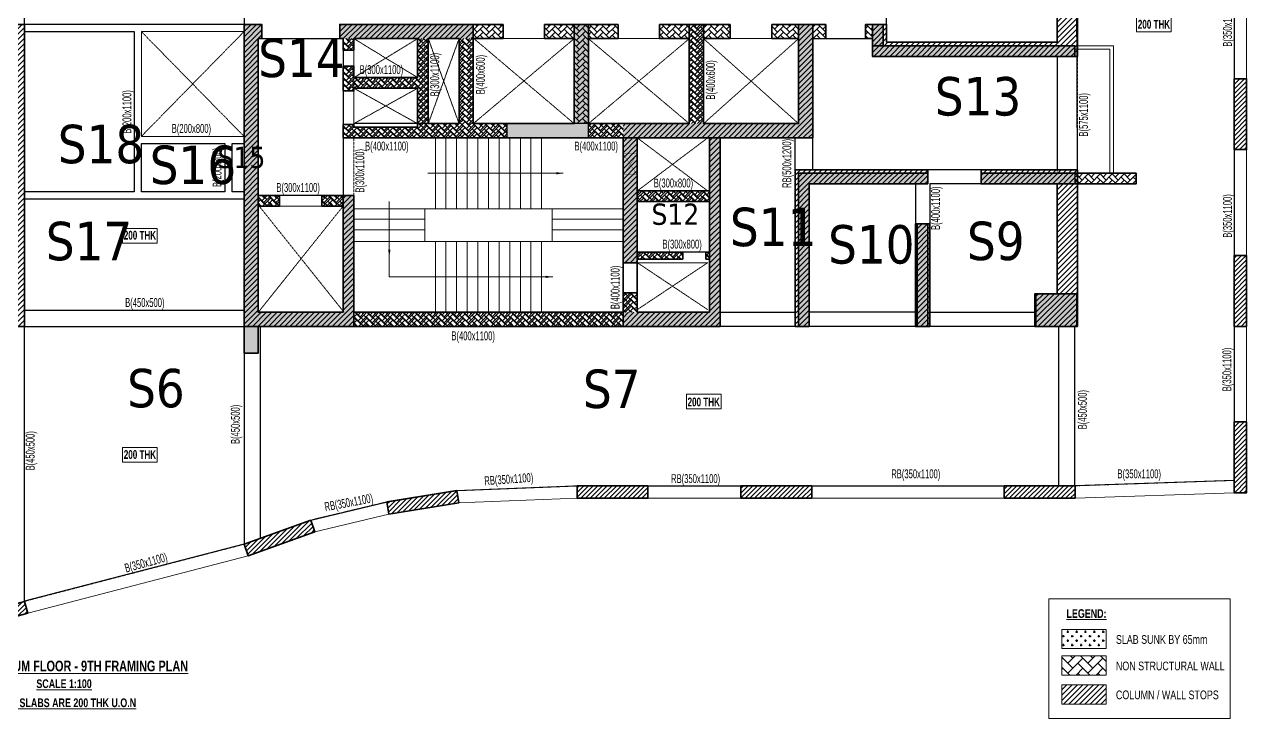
# Model space of a CAD drawing. Header units: millimetres. Extents: x 12 to 66676, y 38 to 58670.
# Drawn here: x 32175 to 66676, y 38 to 19631 of the extents above; entities that cross this region are included whole.
import ezdxf

# ---------------------------------------------------------------- set-up
doc = ezdxf.new("R2010")
doc.units = ezdxf.units.MM
doc.linetypes.add('HIDDEN', pattern=[0.375, 0.25, -0.125])
for name, color, linetype, lineweight in [('A-ANNO-DIMS', 8, 'Continuous', 15), ('A-DETL-MISC', 35, 'Continuous', 15), ('A-FLOR-IDEN', 11, 'Continuous', 9), ('A-HIDD-ABVE', 8, 'HIDDEN', 20), ('G-ANNO-TEXT', 231, 'Continuous', 9), ('S-BEAM', 7, 'Continuous', 18), ('S-BEAM-IDEN', 2, 'Continuous', 9), ('S-COL HATCH', 9, 'Continuous', 0), ('S-COLS', 5, 'Continuous', 35), ('S-WALL', 4, 'Continuous', 18)]:
    doc.layers.add(name, color=color, linetype=linetype, lineweight=lineweight)
for name, color, linetype in [('changes', 7, 'Continuous'), ('S-CUTOUT', 1, 'Continuous'), ('SUNK SLAB', 8, 'Continuous')]:
    doc.layers.add(name, color=color, linetype=linetype)
doc.styles.add('Dim.s & Anno.(Misc.)', font='ARIALN.TTF')
doc.styles.add('Swis721 LtCn BT', font='swisscl.ttf', dxfattribs={"width": 0.9, "height": 233.355162})
doc.styles.add('Swis721 LtCn BT_2', font='swisscl.ttf', dxfattribs={"height": 244.992296})
doc.styles.add('Swis721 LtCn BT_B', font='', dxfattribs={"width": 0.9, "height": 246.918336})
doc.styles.get('Swis721 LtCn BT_B').set_extended_font_data('Swis721 LtCn BT', bold=True)
doc.dimstyles.new('A-GFC-100', dxfattribs={"dimscale": 100, "dimtxt": 1.75, "dimasz": 1.5, "dimexe": 1.5, "dimexo": 0, "dimgap": 1, "dimtad": 1, "dimdsep": 46, "dimtxsty": 'Dim.s & Anno.(Misc.)', "dimblk": 'ARCHTICK', "dimcen": 0, "dimdle": 1.5, "dimclrd": 256, "dimclre": 8, "dimclrt": 6, "dimazin": 2, "dimtfac": 1, "dimtix": 1, "dimtmove": 2, "dimatfit": 3, "dimfxl": 1, "dimtolj": 1, "dimlwd": -1, "dimlwe": 9, "dimarcsym": 0})
pattern_1 = [(45, (-31699446.87, 20890861.25), (-75.1300955, 75.1300955), [])]
pattern_2 = [(45, (-31794446.86, 20734809.75), (0, 169.7056275), [360, -120]), (135, (-31794362, 20734894.6), (1e-14, 169.7056275), [360, -120])]
pattern_3 = [(45, (-31802317.5, 20729084.55), (0, 169.7056275), [360, -120]), (135, (-31802232.65, 20729169.4), (1e-14, 169.7056275), [360, -120])]
pattern_4 = [(45, (-31618808, 20746156.34), (0, 169.7056275), [360, -120]), (135, (-31618723.15, 20746241.2), (1e-14, 169.7056275), [360, -120])]
pattern_5 = [(45, (-31682274.25, 21473233.52), (-75.1300955, 75.1300955), [])]
pattern_6 = [(45, (-31235527.81, 20855355.09), (-66.29126074, 66.29126074), [])]
pattern_7 = [(45, (-31363013.31, 20884024.09), (-66.29126074, 66.29126074), [])]

# ---------------------------------------------------------------- blocks, each defined once
blk = doc.blocks.new('A$Cd226b1b4')
at = {"layer": 'S-COL HATCH', "transparency": 33554687}
h = blk.add_hatch(dxfattribs=at)
h.set_pattern_fill('ANSI31', color=256, scale=850)
h.set_pattern_definition(pattern_1)
h.paths.add_polyline_path([(53250, 7625), (53250, 19125), (52675, 19125), (52675, 8025), (47865, 8025), (47865, 8525), (47465, 8525), (47465, 7625)])
h = blk.add_hatch(dxfattribs=at)
h.set_pattern_fill('ANSI31', color=256, scale=850)
h.set_pattern_definition(pattern_1)
h.paths.add_polyline_path([(20725, 3700), (20425, 3700), (20425, 400), (20425, 0), (23125, 0), (23525, 0), (23525, 400), (23525, 400), (23525, 8525), (23025, 8525), (23025, 8125), (23125, 8125), (23125, 400), (23125, 400), (20725, 400), (20725, 400)])
h = blk.add_hatch(dxfattribs=at)
h.set_pattern_fill('ANSI31', color=256, scale=850)
h.set_pattern_definition(pattern_1)
h.paths.add_polyline_path([(32525, 3700), (32825, 3700), (32825, 400), (32825, 0), (30125, 0), (29725, 0), (29725, 400), (29725, 400), (29725, 8525), (30225, 8525), (30225, 8125), (30125, 8125), (30125, 400), (30125, 400), (32525, 400), (32525, 400)])
h = blk.add_hatch(dxfattribs=at)
h.set_pattern_fill('ANSI31', color=256, scale=850)
h.set_pattern_definition(pattern_1)
h.paths.add_polyline_path([(36195, 8525), (32425, 8525), (32425, 8125), (36195, 8125)])
at = {"layer": 'S-COL HATCH'}
h = blk.add_hatch(dxfattribs=at)
h.set_pattern_fill('AR-HBONE', color=256, scale=30)
h.set_pattern_definition(pattern_2)
h.paths.add_polyline_path([(39445, 8525), (39045, 8525), (39045, 5725), (39445, 5725)])
at = {"layer": 'S-COL HATCH', "transparency": 33554687}
h = blk.add_hatch(dxfattribs=at)
h.set_pattern_fill('ANSI31', color=256, scale=850)
h.set_pattern_definition(pattern_1)
h.paths.add_polyline_path([(40425, 5325), (40425, 5725), (45379, 5725), (45379, 8525), (45779, 8525), (45779, 5325)])
at = {"layer": 'S-COL HATCH'}
h = blk.add_hatch(dxfattribs=at)
h.set_pattern_fill('AR-HBONE', color=256, scale=30)
h.set_pattern_definition(pattern_2)
h.paths.add_polyline_path([(42695, 5725), (42295, 5725), (42295, 8525), (42695, 8525)])
h = blk.add_hatch(dxfattribs=at)
h.set_pattern_fill('AR-HBONE', color=256, scale=30)
h.set_pattern_definition(pattern_2)
h.paths.add_polyline_path([(34925, 8125), (34625, 8125), (34625, 7025), (32825, 7025), (32825, 7350), (32525, 7350), (32525, 6648), (32825, 6648), (32825, 6725), (34625, 6725), (34625, 5625), (32825, 5625), (32825, 5703), (32525, 5703), (32525, 5325), (37145, 5325), (37145, 5725), (34925, 5725)])
h = blk.add_hatch(dxfattribs=at)
h.set_pattern_fill('AR-HBONE', color=256, scale=30)
h.set_pattern_definition(pattern_2)
h.paths.add_polyline_path([(32825, 8125), (32525, 8125), (32525, 7800), (32825, 7800)])
h = blk.add_hatch(dxfattribs=at)
h.set_pattern_fill('AR-HBONE', color=256, scale=30)
h.set_pattern_definition(pattern_2)
h.paths.add_polyline_path([(36195, 5725), (35795, 5725), (35795, 8125), (36195, 8125)])
at = {"layer": 'S-COL HATCH', "transparency": 33554687}
h = blk.add_hatch(dxfattribs=at)
h.set_pattern_fill('ANSI31', color=256, scale=850)
h.set_pattern_definition(pattern_1)
edge = h.paths.add_edge_path()
edge.add_line((37145, 5725), (37145, 5325))
at = {"layer": 'S-COL HATCH'}
h = blk.add_hatch(dxfattribs=at)
h.set_pattern_fill('AR-HBONE', color=256, scale=30)
h.set_pattern_definition(pattern_2)
h.paths.add_polyline_path([(39445, 5725), (40425, 5725), (40425, 5325), (39445, 5325)])
at = {"layer": 'S-COL HATCH', "transparency": 33554687}
h = blk.add_hatch(dxfattribs=at)
h.set_pattern_fill('ANSI31', color=256, scale=850)
h.set_pattern_definition(pattern_1)
h.paths.add_polyline_path([(40425, 5325), (40825, 5325), (40825, 5325), (40825, 3825), (40825, 3825), (40825, 3525), (40825, 1800), (40425, 1800)])
h = blk.add_hatch(dxfattribs=at)
h.set_pattern_fill('ANSI31', color=256, scale=850)
h.set_pattern_definition(pattern_1)
h.paths.add_polyline_path([(42865, 5325), (43165, 5325), (43165, 0), (42865, 0), (40425, 0), (40425, 400), (42865, 400), (42865, 2100), (42865, 2100), (42865, 2100)])
at = {"layer": 'S-COL HATCH'}
h = blk.add_hatch(dxfattribs=at)
h.set_pattern_fill('AR-HBONE', color=256, scale=30)
h.set_pattern_definition(pattern_2)
h.paths.add_polyline_path([(40825, 3525), (42865, 3525), (42865, 3825), (40825, 3825)])
h = blk.add_hatch(dxfattribs=at)
h.set_pattern_fill('AR-HBONE', color=256, scale=30)
h.set_pattern_definition([(45, (-31794446.86, 20682880.75), (0, 169.7056275), [360, -120]), (135, (-31794362, 20682965.6), (1e-14, 169.7056275), [360, -120])])
h.paths.add_polyline_path([(32525, 3400), (32525, 3700), (31925, 3700), (31925, 3400)])
h.paths.add_polyline_path([(30725, 3400), (30725, 3700), (30125, 3700), (30125, 3400)])
h = blk.add_hatch(dxfattribs=at)
h.set_pattern_fill('AR-HBONE', color=256, scale=30)
h.set_pattern_definition(pattern_2)
h.paths.add_polyline_path([(42115, 2100), (42115, 1900), (40825, 1900), (40825, 2100)])
h = blk.add_hatch(dxfattribs=at)
h.set_pattern_fill('AR-HBONE', color=256, scale=30)
h.set_pattern_definition(pattern_2)
h.paths.add_polyline_path([(42765, 2100), (42865, 2100), (42865, 1900), (42765, 1900)])
h = blk.add_hatch(dxfattribs=at)
h.set_pattern_fill('AR-HBONE', color=256, scale=30)
h.set_pattern_definition(pattern_2)
h.paths.add_polyline_path([(40425, 950), (40825, 950), (40825, 400), (40425, 400)])
h = blk.add_hatch(dxfattribs=at)
h.set_pattern_fill('AR-HBONE', color=256, scale=30)
h.set_pattern_definition(pattern_2)
h.paths.add_polyline_path([(40425, 400), (32825, 400), (32825, 0), (40425, 0)])
at = {"layer": 'S-COL HATCH', "transparency": 33554687, "elevation": 0}
for points in [[(37145, 5725), (37145, 5325)], [(39445, 5325), (39445, 5725), (39045, 5725)]]:
    blk.add_lwpolyline(points, dxfattribs=at)
at = {"layer": 'S-COLS'}
for p, q in [((32525, 3700), (32525, 400)), ((32825, 3700), (32825, 400)), ((40825, 1800), (40425, 1800)), ((40825, 950), (40425, 950)), ((32825, 400), (32825, 0))]:
    blk.add_line(p, q, dxfattribs=at)
at = {"layer": 'S-COLS', "elevation": 0}
for points in [[(53250, 7625), (47465, 7625), (47465, 8525), (47865, 8525), (47865, 8025), (52675, 8025), (52675, 19125), (53250, 19125)], [(35795, 5725), (34925, 5725), (34925, 8125), (35795, 8125)], [(40825, 3825), (42865, 3825), (42865, 3525), (40825, 3525)]]:
    blk.add_lwpolyline(points, close=True, dxfattribs=at)
for points in [[(23525, 400), (23525, 8525), (23025, 8525), (23025, 8125), (23125, 8125), (23125, 400), (20725, 400)], [(29725, 400), (29725, 8525), (30225, 8525), (30225, 8125), (30125, 8125), (30125, 400), (32525, 400)], [(36195, 8525), (32425, 8525), (32425, 8125), (32525, 8125), (32525, 7800), (32825, 7800), (32825, 8125), (33725, 8125), (34625, 8125), (34625, 7025), (32825, 7025), (32825, 7350), (32525, 7350), (32525, 6648), (32825, 6648), (32825, 6725), (34625, 6725), (34625, 5625), (33725, 5625), (32825, 5625), (32825, 5703), (32525, 5703), (32525, 5325), (34625, 5325), (34625, 5325), (45779, 5325), (45779, 8525), (45379, 8525), (45379, 5725), (42695, 5725), (42695, 8525)], [(39045, 8525), (39045, 5725), (36195, 5725), (36195, 8525)], [(39445, 8525), (39045, 8525)], [(42295, 8525), (42295, 5725), (39445, 5725), (39445, 8525)], [(42695, 8525), (42295, 8525)], [(40825, 0), (40425, 0), (40425, 5325)], [(40825, 5325), (40825, 400)], [(43165, 5325), (43165, 0), (42865, 0)], [(42865, 400), (42865, 5325)], [(30125, 3400), (30725, 3400), (30725, 3700), (30125, 3700)], [(32525, 3400), (31925, 3400), (31925, 3700), (32825, 3700)], [(40825, 2100), (42115, 2100)], [(42115, 2100), (42115, 1900)], [(42765, 1900), (42765, 2100)], [(42765, 2100), (42865, 2100)], [(42115, 1900), (40825, 1900)], [(42865, 1900), (42765, 1900)], [(23125, 0), (23125, 0), (23525, 0), (23525, 400)], [(30125, 0), (30125, 0), (29725, 0), (29725, 400)], [(32825, 400), (40425, 400), (40425, 0), (30125, 0)], [(40825, 400), (42865, 400)], [(42865, 0), (40825, 0)]]:
    blk.add_lwpolyline(points, dxfattribs=at)
blk = doc.blocks.new('A$Cbe320e20')
at = {"layer": 'S-COL HATCH', "transparency": 33554687}
h = blk.add_hatch(color=256, dxfattribs=at)
h.dxf.hatch_style = 1
h.paths.add_polyline_path([(24654, -2025), (24954, -2025), (24954, -5325), (24954, -5725), (22254, -5725), (22254, -6475), (21854, -6475), (21854, -5325), (21854, -5325), (21854, 2800), (22354, 2800), (22354, 2400), (22254, 2400), (22254, -5325), (22254, -5325), (24654, -5325), (24654, -5325)])
h = blk.add_hatch(color=256, dxfattribs=at)
h.dxf.hatch_style = 1
h.paths.add_polyline_path([(28324, 2800), (24554, 2800), (24554, 2400), (28324, 2400)])
at = {"layer": 'S-COL HATCH'}
h = blk.add_hatch(dxfattribs=at)
h.set_pattern_fill('AR-HBONE', color=256, scale=30)
h.set_pattern_definition(pattern_4)
h.paths.add_polyline_path([(28324, 2400), (28324, 2800), (29164, 2800), (29164, 2400), (28834, 2400)])
h = blk.add_hatch(dxfattribs=at)
h.set_pattern_fill('AR-HBONE', color=256, scale=30)
h.set_pattern_definition(pattern_4)
h.paths.add_polyline_path([(30334, 2400), (30334, 2800), (31174, 2800), (31174, 2400)])
at = {"layer": 'S-COL HATCH', "transparency": 33554687}
h = blk.add_hatch(color=256, dxfattribs=at)
h.dxf.hatch_style = 1
h.paths.add_polyline_path([(31574, 2800), (31174, 2800), (31174, 0), (31574, 0)])
at = {"layer": 'S-COL HATCH'}
h = blk.add_hatch(dxfattribs=at)
h.set_pattern_fill('AR-HBONE', color=256, scale=30)
h.set_pattern_definition(pattern_4)
h.paths.add_polyline_path([(31574, 2400), (31574, 2800), (32414, 2800), (32414, 2400)])
at = {"layer": 'S-COL HATCH', "transparency": 33554687}
h = blk.add_hatch(color=256, dxfattribs=at)
h.dxf.hatch_style = 1
h.paths.add_polyline_path([(32554, -400), (32554, 0), (37509, 0), (37509, 2800), (37909, 2800), (37909, -400)])
at = {"layer": 'S-COL HATCH'}
h = blk.add_hatch(dxfattribs=at)
h.set_pattern_fill('AR-HBONE', color=256, scale=30)
h.set_pattern_definition(pattern_4)
h.paths.add_polyline_path([(33584, 2800), (34424, 2800), (34424, 2400), (33584, 2400)])
h = blk.add_hatch(dxfattribs=at)
h.set_pattern_fill('AR-HBONE', color=256, scale=30)
h.set_pattern_definition(pattern_3)
h.paths.add_polyline_path([(34824, 0), (34424, 0), (34424, 2800), (34824, 2800)])
h = blk.add_hatch(dxfattribs=at)
h.set_pattern_fill('AR-HBONE', color=256, scale=30)
h.set_pattern_definition(pattern_4)
h.paths.add_polyline_path([(34824, 2800), (35581, 2800), (35581, 2400), (34824, 2400)])
h = blk.add_hatch(dxfattribs=at)
h.set_pattern_fill('AR-HBONE', color=256, scale=30)
h.set_pattern_definition(pattern_4)
h.paths.add_polyline_path([(36751, 2400), (36751, 2800), (37509, 2800), (37509, 2400)])
h = blk.add_hatch(dxfattribs=at)
h.set_pattern_fill('AR-HBONE', color=256, scale=30)
h.set_pattern_definition(pattern_4)
h.paths.add_polyline_path([(37909, 2400), (37909, 2800), (38274, 2800), (38274, 2400), (38185, 2400)])
h = blk.add_hatch(dxfattribs=at)
h.set_pattern_fill('AR-HBONE', color=256, scale=30)
h.set_pattern_definition(pattern_4)
h.paths.add_polyline_path([(39394, 2400), (39394, 2800), (39594, 2800), (39594, 2400)])
at = {"layer": 'S-COL HATCH', "transparency": 33554687}
h = blk.add_hatch(color=256, dxfattribs=at)
h.dxf.hatch_style = 1
h.paths.add_polyline_path([(39894, 2800), (39594, 2800), (39594, 2200), (39894, 2200)])
at = {"layer": 'S-COL HATCH'}
h = blk.add_hatch(dxfattribs=at)
h.set_pattern_fill('AR-HBONE', color=256, scale=30)
h.set_pattern_definition(pattern_3)
h.paths.add_polyline_path([(27054, 2400), (26754, 2400), (26754, 1300), (24954, 1300), (24954, 1625), (24654, 1625), (24654, 922), (24954, 922), (24954, 1000), (26754, 1000), (26754, -100), (24954, -100), (24954, -23), (24654, -23), (24654, -400), (29274, -400), (29274, 0), (27054, 0)])
h = blk.add_hatch(dxfattribs=at)
h.set_pattern_fill('AR-HBONE', color=256, scale=30)
h.set_pattern_definition(pattern_3)
h.paths.add_polyline_path([(24954, 2400), (24654, 2400), (24654, 2075), (24954, 2075)])
h = blk.add_hatch(dxfattribs=at)
h.set_pattern_fill('AR-HBONE', color=256, scale=30)
h.set_pattern_definition(pattern_3)
h.paths.add_polyline_path([(28324, 0), (27924, 0), (27924, 2400), (28324, 2400)])
at = {"layer": 'S-COL HATCH', "transparency": 33554687}
h = blk.add_hatch(color=256, dxfattribs=at)
h.dxf.hatch_style = 1
h.paths.add_polyline_path([(39594, 2200), (39594, 1900), (45304, 1900), (45304, 2200)])
h = blk.add_hatch(color=256, dxfattribs=at)
h.dxf.hatch_style = 1
h.paths.add_polyline_path([(31574, 0), (29274, 0), (29274, -400), (31574, -400)])
at = {"layer": 'S-COL HATCH'}
h = blk.add_hatch(dxfattribs=at)
h.set_pattern_fill('AR-HBONE', color=256, scale=30)
h.set_pattern_definition(pattern_3)
h.paths.add_polyline_path([(31574, 0), (32554, 0), (32554, -400), (31574, -400)])
at = {"layer": 'S-COL HATCH', "transparency": 33554687}
h = blk.add_hatch(color=256, dxfattribs=at)
h.dxf.hatch_style = 1
h.paths.add_polyline_path([(32554, -400), (32954, -400), (32954, -400), (32954, -1900), (32954, -1900), (32954, -2200), (32954, -3925), (32554, -3925)])
h = blk.add_hatch(color=256, dxfattribs=at)
h.dxf.hatch_style = 1
h.paths.add_polyline_path([(34994, -400), (35294, -400), (35294, -5725), (34994, -5725), (32554, -5725), (32554, -5325), (34994, -5325), (34994, -3625), (34994, -3625), (34994, -3625)])
h = blk.add_hatch(dxfattribs=at)
h.set_pattern_fill('ANSI31', color=256, scale=850)
h.set_pattern_definition(pattern_5)
h.paths.add_polyline_path([(37409, -1299), (41159, -1299), (41159, -1699), (37809, -1699), (37809, -5724), (37409, -5724)])
h = blk.add_hatch(dxfattribs=at)
h.set_pattern_fill('ANSI31', color=256, scale=850)
h.set_pattern_definition(pattern_5)
h.paths.add_polyline_path([(42659, -1299), (44804, -1299), (44804, -1303), (45379, -1303), (45379, -4800), (44804, -4800), (44804, -1699), (42659, -1699)])
h = blk.add_hatch(color=256, dxfattribs=at)
h.dxf.hatch_style = 1
h.paths.add_polyline_path([(37509, -1400), (41159, -1400), (41159, -1700), (37809, -1700), (37809, -5725), (37509, -5725)])
h = blk.add_hatch(color=256, dxfattribs=at)
h.dxf.hatch_style = 1
h.paths.add_polyline_path([(42659, -1400), (45304, -1400), (45304, -1700), (42659, -1700)])
at = {"layer": 'S-COL HATCH'}
h = blk.add_hatch(dxfattribs=at)
h.set_pattern_fill('AR-HBONE', color=256, scale=30)
h.set_pattern_definition(pattern_3)
h.paths.add_polyline_path([(47034, -1700), (47034, -1400), (45304, -1400), (45304, -1700)])
h = blk.add_hatch(dxfattribs=at)
h.set_pattern_fill('AR-HBONE', color=256, scale=30)
h.set_pattern_definition([(45, (-31802317.5, 20677155.55), (0, 169.7056275), [360, -120]), (135, (-31802232.65, 20677240.4), (1e-14, 169.7056275), [360, -120])])
h.paths.add_polyline_path([(24654, -2325), (24654, -2025), (24054, -2025), (24054, -2325)])
h.paths.add_polyline_path([(22854, -2325), (22854, -2025), (22254, -2025), (22254, -2325)])
h = blk.add_hatch(dxfattribs=at)
h.set_pattern_fill('AR-HBONE', color=256, scale=30)
h.set_pattern_definition(pattern_3)
h.paths.add_polyline_path([(32954, -1900), (32954, -2200), (34994, -2200), (34994, -1900)])
at = {"layer": 'S-COL HATCH', "transparency": 33554687}
h = blk.add_hatch(dxfattribs=at)
h.set_pattern_fill('ANSI31', color=256, scale=850)
h.set_pattern_definition(pattern_5)
h.paths.add_polyline_path([(40809, -2827), (41205, -2827), (41205, -5724), (40809, -5724)])
h = blk.add_hatch(color=256, dxfattribs=at)
h.dxf.hatch_style = 1
h.paths.add_polyline_path([(40859, -2827), (41159, -2827), (41159, -5725), (40859, -5725)])
at = {"layer": 'S-COL HATCH'}
h = blk.add_hatch(dxfattribs=at)
h.set_pattern_fill('AR-HBONE', color=256, scale=30)
h.set_pattern_definition(pattern_3)
h.paths.add_polyline_path([(34244, -3625), (34244, -3825), (32954, -3825), (32954, -3625)])
h = blk.add_hatch(dxfattribs=at)
h.set_pattern_fill('AR-HBONE', color=256, scale=30)
h.set_pattern_definition(pattern_3)
h.paths.add_polyline_path([(34894, -3625), (34994, -3625), (34994, -3825), (34894, -3825)])
h = blk.add_hatch(dxfattribs=at)
h.set_pattern_fill('AR-HBONE', color=256, scale=30)
h.set_pattern_definition(pattern_3)
h.paths.add_polyline_path([(32554, -4775), (32954, -4775), (32954, -5325), (32554, -5325)])
at = {"layer": 'S-COL HATCH', "transparency": 33554687}
h = blk.add_hatch(dxfattribs=at)
h.set_pattern_fill('ANSI31', color=256, scale=850)
h.set_pattern_definition(pattern_5)
h.paths.add_polyline_path([(45379, -4800), (45379, -5724), (44179, -5724), (44179, -4800)])
h = blk.add_hatch(color=256, dxfattribs=at)
h.dxf.hatch_style = 1
h.paths.add_polyline_path([(44209, -5725), (45359, -5725), (45359, -4800), (44209, -4800)])
at = {"layer": 'S-COL HATCH'}
h = blk.add_hatch(dxfattribs=at)
h.set_pattern_fill('AR-HBONE', color=256, scale=30)
h.set_pattern_definition(pattern_3)
h.paths.add_polyline_path([(32554, -5325), (24954, -5325), (24954, -5725), (32554, -5725)])
at = {"layer": 'changes'}
blk.add_lwpolyline([(31574, 0), (29274, 0), (29274, -400), (31574, -400)], close=True, dxfattribs=at)
at = {"layer": 'S-COL HATCH', "transparency": 33554687}
blk.add_line((45304, -1400), (45304, -1700), dxfattribs=at)
at = {"layer": 'S-COLS'}
for p, q in [((29164, 2800), (28324, 2800)), ((29164, 2800), (29164, 2400)), ((30334, 2400), (30334, 2800)), ((32414, 2800), (30334, 2800)), ((32414, 2800), (32414, 2400)), ((33584, 2400), (33584, 2800)), ((34424, 2800), (33584, 2800)), ((35581, 2800), (34824, 2800)), ((35581, 2800), (35581, 2400)), ((36751, 2400), (36751, 2800)), ((37509, 2800), (36751, 2800)), ((38274, 2800), (37909, 2800)), ((38274, 2800), (38274, 2400)), ((39394, 2400), (39394, 2800)), ((39394, 2800), (39594, 2800)), ((29164, 2400), (28324, 2400)), ((31174, 2400), (30334, 2400)), ((32414, 2400), (31574, 2400)), ((34424, 2400), (33584, 2400)), ((35581, 2400), (34824, 2400)), ((36751, 2400), (37509, 2400)), ((39394, 2400), (39594, 2400)), ((41159, -1299), (41159, -1699)), ((42659, -1299), (42659, -1699)), ((37509, -1400), (37509, -5725)), ((37509, -1400), (41159, -1400)), ((41159, -1700), (37809, -1700)), ((37809, -1700), (37809, -5725)), ((41159, -1700), (37809, -1700)), ((41159, -1400), (41159, -1700)), ((24654, -2025), (24654, -5325)), ((24954, -2025), (24954, -5325)), ((32954, -3925), (32554, -3925)), ((32954, -4775), (32554, -4775)), ((24954, -5325), (24954, -5725)), ((37809, -5724), (37409, -5724)), ((37809, -5724), (37409, -5724)), ((37509, -5725), (37809, -5725)), ((41209, -5724), (40809, -5724)), ((41209, -5724), (40809, -5724))]:
    blk.add_line(p, q, dxfattribs=at)
for points in [[(21854, -5325), (21854, 2800), (22354, 2800), (22354, 2400), (22254, 2400), (22254, -5325), (24654, -5325)], [(28324, 2800), (24554, 2800), (24554, 2400), (24654, 2400), (24654, 2075), (24954, 2075), (24954, 2400), (25854, 2400), (26754, 2400), (26754, 1300), (24954, 1300), (24954, 1625), (24654, 1625), (24654, 922), (24954, 922), (24954, 1000), (26754, 1000), (26754, -100), (25854, -100), (24954, -100), (24954, -23), (24654, -23), (24654, -400), (26754, -400), (26754, -400), (37909, -400), (37909, 2800), (37509, 2800), (37509, 0), (34824, 0), (34824, 2800)], [(31174, 2800), (31174, 0), (28324, 0), (28324, 2800)], [(31574, 2800), (31174, 2800)], [(34424, 2800), (34424, 0), (31574, 0), (31574, 2800)], [(34824, 2800), (34424, 2800)], [(32954, -5725), (32554, -5725), (32554, -400)], [(32954, -400), (32954, -5325)], [(35294, -400), (35294, -5725), (34994, -5725)], [(34994, -5325), (34994, -400)], [(37409, -5724), (37409, -1299), (41159, -1299)], [(42659, -1299), (45354, -1299)], [(45379, -1299), (45379, -4800), (44804, -4800), (44804, -1699), (42659, -1699)], [(40813, -1699), (37809, -1699), (37809, -5724)], [(22254, -2325), (22854, -2325), (22854, -2025), (22254, -2025)], [(24654, -2325), (24054, -2325), (24054, -2025), (24954, -2025)], [(40809, -5724), (40809, -2827), (41209, -2827), (41209, -5724)], [(32954, -3625), (34244, -3625)], [(34244, -3625), (34244, -3825)], [(34894, -3825), (34894, -3625)], [(34894, -3625), (34994, -3625)], [(34244, -3825), (32954, -3825)], [(34994, -3825), (34894, -3825)], [(22254, -5725), (22254, -6475), (21854, -6475), (21854, -5325)], [(24954, -5325), (32554, -5325), (32554, -5725), (22254, -5725)], [(32954, -5325), (34994, -5325)], [(34994, -5725), (32954, -5725)]]:
    blk.add_lwpolyline(points, dxfattribs=at)
at = {"layer": 'S-COLS', "color": 5}
blk.add_lwpolyline([(39894, 2800), (39594, 2800), (39594, 2200), (39894, 2200)], close=True, dxfattribs=at)
at = {"layer": 'S-COLS'}
for points in [[(27924, 0), (27054, 0), (27054, 2400), (27924, 2400)], [(45304, 1900), (39594, 1900), (39594, 2200), (45304, 2200)], [(32954, -1900), (34994, -1900), (34994, -2200), (32954, -2200)], [(45359, -5725), (44209, -5725), (44209, -4800), (45359, -4800)]]:
    blk.add_lwpolyline(points, close=True, dxfattribs=at)
at = {"layer": 'S-COLS', "elevation": 0}
for points in [[(47034, -1400), (42659, -1400), (42659, -1700), (47034, -1700)], [(41159, -2827), (40859, -2827), (40859, -5725), (41159, -5725)], [(45379, -5724), (44179, -5724), (44179, -4800), (45379, -4800)]]:
    blk.add_lwpolyline(points, close=True, dxfattribs=at)
at = {"layer": 'S-CUTOUT', "const_width": 10, "elevation": 0}
blk.add_lwpolyline([(32954, -849), (32954, -1449), (32554, -1449), (32554, -849)], close=True, dxfattribs=at)
for points in [[(32954, -849), (32554, -1449)], [(32954, -1449), (32554, -849)]]:
    blk.add_lwpolyline(points, dxfattribs=at)
at = {"layer": 'S-WALL', "color": 7}
for p, q in [((46394, 2200), (45304, 2200)), ((45304, 2100), (46294, 2100)), ((46294, 2100), (46294, -1400)), ((46394, -1400), (46394, 2200))]:
    blk.add_line(p, q, dxfattribs=at)
blk = doc.blocks.new('_ARCHTICK')
at = {"color": 0, "linetype": 'ByBlock', "const_width": 0.15}
blk.add_lwpolyline([(-0.5, -0.5), (0.5, 0.5)], dxfattribs=at)
blk = doc.blocks.new('A$Cd8a5d3b5')
at = {"layer": 'S-COL HATCH', "transparency": 33554687}
h = blk.add_hatch(dxfattribs=at)
h.set_pattern_fill('ANSI31', color=256, scale=750)
h.set_pattern_definition(pattern_6)
h.paths.add_polyline_path([(50155, 1269), (49805, 1269), (49805, -731), (50155, -731)])
h = blk.add_hatch(dxfattribs=at)
h.set_pattern_fill('ANSI31', color=256, scale=750)
h.set_pattern_definition(pattern_6)
h.paths.add_polyline_path([(49805, -5724), (50155, -5724), (50155, -3724), (49805, -3724)])
h = blk.add_hatch(dxfattribs=at)
h.set_pattern_fill('ANSI31', color=256, scale=750)
h.set_pattern_definition(pattern_6)
h.paths.add_polyline_path([(49805, -10421), (50155, -10421), (50155, -8421), (49805, -8421)])
h = blk.add_hatch(dxfattribs=at)
h.set_pattern_fill('ANSI31', color=256, scale=750)
h.set_pattern_definition(pattern_6)
h.paths.add_polyline_path([(31255, -10224), (31255, -10574), (33255, -10574), (33255, -10224)])
h = blk.add_hatch(dxfattribs=at)
h.set_pattern_fill('ANSI31', color=256, scale=750)
h.set_pattern_definition(pattern_6)
h.paths.add_polyline_path([(35880, -10224), (35880, -10574), (37880, -10574), (37880, -10224)])
h = blk.add_hatch(dxfattribs=at)
h.set_pattern_fill('ANSI31', color=256, scale=750)
h.set_pattern_definition(pattern_7)
h.paths.add_polyline_path([(43315, -10224), (43315, -10574), (45315, -10574), (45315, -10224)])
h = blk.add_hatch(dxfattribs=at)
h.set_pattern_fill('ANSI31', color=256, scale=750)
h.set_pattern_definition(pattern_6)
h.paths.add_polyline_path([(25886, -10678), (25942, -11024), (27916, -10706), (27860, -10360)])
h = blk.add_hatch(dxfattribs=at)
h.set_pattern_fill('ANSI31', color=256, scale=750)
h.set_pattern_definition(pattern_6)
h.paths.add_polyline_path([(23855, -11522), (23735, -11193), (21855, -11874), (21974, -12203)])
h = blk.add_hatch(dxfattribs=at)
h.set_pattern_fill('ANSI31', color=256, scale=750)
h.set_pattern_definition(pattern_7)
h.paths.add_polyline_path([(15747, -13822), (15654, -13485), (14779, -13724), (13686, -13724), (13686, -14074), (14825, -14074)])
at = {"layer": 'S-COLS', "elevation": 0}
for points in [[(49805, 1269), (50155, 1269), (50155, -731), (49805, -731)], [(49805, -3724), (50155, -3724), (50155, -5724), (49805, -5724)], [(49805, -8421), (50155, -8421), (50155, -10421), (49805, -10421)], [(31255, -10224), (33255, -10224), (33255, -10574), (31255, -10574)], [(35880, -10224), (37880, -10224), (37880, -10574), (35880, -10574)], [(43315, -10224), (45315, -10224), (45315, -10574), (43315, -10574)]]:
    blk.add_lwpolyline(points, close=True, dxfattribs=at)
for points in [[(25886, -10678), (25942, -11024), (27916, -10706), (27860, -10360), (25886, -10678)], [(21855, -11874), (21974, -12203), (23855, -11522), (23735, -11193), (21855, -11874)], [(13686, -13724), (14779, -13724), (15654, -13485), (15747, -13822), (14825, -14074), (13686, -14074), (13686, -13724)]]:
    blk.add_lwpolyline(points, dxfattribs=at)
blk = doc.blocks.new('A$C40398dd4')
at = {"layer": 'A-ANNO-DIMS', "ltscale": 500, "elevation": 0}
blk.add_lwpolyline([(5810, 1000), (6600, 1000), (6600, 1565)], dxfattribs=at)
at = {"layer": 'A-DETL-MISC'}
for p, q in [((2300, 4925), (2300, 2925)), ((2600, 4925), (2600, 2925)), ((2900, 4925), (2900, 2925)), ((3200, 4925), (3200, 2925)), ((3500, 4925), (3500, 2925)), ((3800, 4925), (3800, 2925)), ((4100, 4925), (4100, 2925)), ((4400, 4925), (4400, 2925)), ((4700, 4925), (4700, 2925)), ((5000, 4925), (5000, 2925)), ((5300, 4925), (5300, 2925)), ((2300, 0), (2300, 2000)), ((2600, 0), (2600, 2000)), ((2900, 0), (2900, 2000)), ((3200, 0), (3200, 2000)), ((3500, 0), (3500, 2000)), ((3800, 0), (3800, 2000)), ((4100, 0), (4100, 2000)), ((4400, 0), (4400, 2000)), ((4700, 0), (4700, 2000)), ((5000, 0), (5000, 2000)), ((5300, 0), (5300, 2000))]:
    blk.add_line(p, q, dxfattribs=at)
for points in [[(2000, 2925), (0, 2925)], [(5600, 2925), (7600, 2925)], [(2000, 2625), (0, 2625)], [(5600, 2625), (7600, 2625)], [(2000, 2325), (0, 2325)], [(5600, 2325), (7600, 2325)]]:
    blk.add_lwpolyline(points, dxfattribs=at)
blk.add_lwpolyline([(5600, 2925), (5600, 2000), (2000, 2000), (2000, 2925)], close=True, dxfattribs=at)
at = {"layer": 'A-DETL-MISC', "elevation": 0}
for points in [[(2000, 2000), (0, 2000)], [(5600, 2000), (7600, 2000)]]:
    blk.add_lwpolyline(points, dxfattribs=at)
at = {"layer": 'A-ANNO-DIMS', "ltscale": 500}
for points in [[(1688, 3925), (5510, 3925)], [(6600, 1565), (6600, 3126)], [(1988, 1000), (5810, 1000)]]:
    blk.add_leader(points, dimstyle='A-GFC-100', override={"dimasz": 2, "dimtad": 0, "dimfxl": 0.18, "dimarcsym": 1}, dxfattribs=at)

msp = doc.modelspace()

# ---------------------------------------------------------------- hatches: boundary and pattern name
at = {"layer": 'SUNK SLAB'}
h = msp.add_hatch(dxfattribs=at)
h.set_pattern_fill('CROSS', color=8, scale=500, style=0)
h.set_pattern_definition([(0, (-26776.14, 16363.69), (125, 125), [62.5, -187.5]), (90, (-26744.89, 16332.44), (-125, 125), [62.5, -187.5])])
h.paths.add_polyline_path([(62710, 2552), (62710, 2011), (61460, 2011), (61460, 2552)], flags=0)
h = msp.add_hatch(dxfattribs=at)
h.set_pattern_fill('AR-HBONE', color=8, scale=50, style=0)
h.set_pattern_definition([(45, (-31297140.3, 20965334.56), (0, 282.8427125), [600, -200]), (135, (-31296998.88, 20965475.98), (2e-14, 282.8427125), [600, -200])])
h.paths.add_polyline_path([(62710, 1806), (62710, 1265), (61460, 1265), (61460, 1806)], flags=0)
h = msp.add_hatch(dxfattribs=at)
h.set_pattern_fill('ANSI31', color=8, scale=850, style=0)
h.set_pattern_definition([(45, (-31297140.3, 20966003.06), (-75.1300955, 75.1300955), [])])
h.paths.add_polyline_path([(62710, 990), (62710, 448), (61460, 448), (61460, 990)], flags=0)

# ---------------------------------------------------------------- linework, layer by layer
at = {"layer": 'A-FLOR-IDEN', "color": 8, "elevation": 0, "flags": 128}
for points in [[(64551, 19838), (64551, 19426), (63573, 19426), (63573, 19838)], [(35924, 13870), (35924, 13458), (34947, 13458), (34947, 13870)], [(51841, 9194), (51841, 8782), (50864, 8782), (50864, 9194)], [(35924, 7692), (35924, 7280), (34947, 7280), (34947, 7692)]]:
    msp.add_lwpolyline(points, close=True, dxfattribs=at)
at = {"layer": 'A-HIDD-ABVE', "linetype": 'HIDDEN'}
for p, q in [((35475, 19431, 0), (38375, 16471, 0)), ((35475, 16471, 0), (38375, 19431, 0)), ((38375, 19431, 0), (38375, 19431, 0)), ((43275, 19231, 0), (41475, 18131, 0)), ((43275, 18131, 0), (41475, 19231, 0)), ((44445, 19231, 0), (43575, 16831, 0)), ((44445, 16831, 0), (43575, 19231, 0)), ((47695, 19231, 0), (44845, 16831, 0)), ((47695, 16831, 0), (44865, 19231, 0)), ((50945, 19231, 0), (48095, 16831, 0)), ((50945, 16831, 0), (48095, 19231, 0)), ((54030, 19231, 0), (51345, 16831, 0)), ((54030, 16831, 0), (51345, 19231, 0)), ((43275, 16831, 0), (41475, 17831, 0)), ((43275, 17831, 0), (41475, 16831, 0)), ((49475, 16431, 0), (51465, 14931, 0)), ((49475, 14931, 0), (51465, 16431, 0)), ((41175, 14506, 0), (38775, 11506, 0)), ((38799, 14506, 0), (41199, 11506, 0)), ((49475, 12906, 0), (51465, 11581, 0)), ((49475, 11581, 0), (51465, 12906, 0))]:
    msp.add_line(p, q, dxfattribs=at)
at = {"layer": 'changes'}
msp.add_line((43575, 16831, 0), (41475, 16831, 0), dxfattribs=at)
at = {"layer": 'changes', "color": 1, "elevation": 0}
for points in [[(61825, 6625), (61825, 11105), (61900, 11106), (61900, 15131), (63555, 15131), (63555, 15431), (61900, 15431), (61825, 35910), (62428, 35761), (64646, 35251), (66326, 34906), (66326, 6761), (61824, 6607)], [(56475, 22981), (56646, 22981), (56640, 23331), (57826, 23332), (57826, 23032), (58549, 23032), (58549, 23330), (61326, 23332), (61325, 19131), (56515, 19131), (56525, 21631), (56475, 21631), (56475, 22981)], [(54430, 15531), (54430, 19231), (56115, 19231), (56115, 18731), (61325, 18731), (61325, 15531), (54430, 15531)]]:
    msp.add_lwpolyline(points, dxfattribs=at)
for points in [[(32175, 21631), (38375, 21631), (38375, 19631), (32175, 19631)], [(32175, 19431), (35275, 19431), (35275, 14911), (32175, 14911)], [(38775, 19231), (41175, 19231), (41175, 14805), (38775, 14805)], [(35475, 16271), (37835, 16271), (37835, 14911), (35475, 14911)], [(38035, 16271), (38375, 16271), (38375, 14911), (38035, 14911)], [(53930, 15531), (53930, 16431), (51815, 16431), (51815, 11506), (53930, 11506)], [(54330, 15131), (57329, 15131), (57329, 11506), (54330, 11506)], [(57730, 11506), (60700, 11506), (60700, 12031), (61325, 12031), (61325, 15131), (57730, 15131)], [(32175, 14711), (38375, 14711), (38375, 11556), (32175, 11556)], [(49475, 14631), (51515, 14631), (51515, 13205), (49475, 13205)], [(32175, 11106), (38375, 11106), (38375, 4959), (32175, 3347)], [(38825, 11105), (38825, 5120), (40256, 5638), (42381, 6148), (44402, 6473), (47769, 6607), (49775, 6607), (52401, 6607), (54401, 6607), (59836, 6607), (61375, 6612), (61375, 11105)]]:
    msp.add_lwpolyline(points, close=True, dxfattribs=at)
at = {"layer": 'G-ANNO-TEXT', "color": 7, "elevation": 0}
for points in [[(61092, 3422), (66210, 3422), (66210, 38), (61092, 38)], [(62710, 2552), (62710, 2011), (61460, 2011), (61460, 2552)], [(62710, 1806), (62710, 1265), (61460, 1265), (61460, 1806)], [(62710, 990), (62710, 448), (61460, 448), (61460, 990)]]:
    msp.add_lwpolyline(points, close=True, dxfattribs=at)
at = {"layer": 'S-BEAM', "linetype": 'HIDDEN'}
for p, q in [((32175, 19431, 0), (35275, 19431, 0)), ((35275, 19431, 0), (35275, 14911, 0)), ((35475, 19181, 0), (35475, 19181, 0)), ((41075, 19231, 0), (38875, 19231, 0)), ((41175, 16809, 0), (41175, 19231, 0)), ((56125, 19231, 0), (54430, 19231, 0)), ((61325, 15431, 0), (61325, 18731, 0)), ((61900, 15431, 0), (61900, 18731, 0)), ((35475, 16271, 0), (35475, 14911, 0)), ((35475, 16271, 0), (37835, 16271, 0)), ((37835, 16271, 0), (37835, 14911, 0)), ((38035, 16271, 0), (38375, 16271, 0)), ((38035, 16271, 0), (38035, 14911, 0)), ((41175, 14806, 0), (41175, 16431, 0)), ((41475, 14806, 0), (41475, 16431, 0)), ((54430, 16431, 0), (54430, 15531, 0)), ((35275, 14911, 0), (32175, 14911, 0)), ((37835, 14911, 0), (35475, 14911, 0)), ((38375, 14911, 0), (38035, 14911, 0)), ((57329, 14004, 0), (57329, 15131, 0)), ((57730, 14004, 0), (57730, 15131, 0)), ((38375, 14711, 0), (32175, 14711, 0)), ((40575, 14806, 0), (39375, 14806, 0)), ((51365, 13206, 0), (50715, 13206, 0)), ((32175, 11556, 0), (38375, 11556, 0)), ((32175, 11106, 0), (38375, 11106, 0)), ((32175, 11106, 0), (32175, 3347)), ((38375, 11106, 0), (38375, 4959)), ((38825, 11106, 0), (38825, 5120)), ((61375, 11106, 0), (61375, 6612, 0)), ((61825, 11106, 0), (61825, 6625, 0)), ((44402, 6473, 0), (47769, 6607, 0)), ((49775, 6607, 0), (52401, 6607, 0)), ((59836, 6607, 0), (54401, 6607, 0)), ((61824, 6607, 0), (66326, 6761, 0)), ((40294, 5650, 0), (42381, 6148, 0)), ((32175, 3347, 0), (38375, 4959, 0)), ((38825, 4748), (38825, 4743))]:
    msp.add_line(p, q, dxfattribs=at)
at = {"layer": 'S-BEAM'}
for p, q in [((35475, 19431, 0), (38375, 19431, 0)), ((35475, 19431, 0), (35475, 16471, 0)), ((41475, 16809, 0), (41475, 19231, 0)), ((47695, 19231, 0), (44865, 19231, 0)), ((50945, 19231, 0), (48095, 19231, 0)), ((54030, 19231, 0), (51345, 19231, 0)), ((35475, 16471, 0), (38375, 16471, 0)), ((53930, 16431, 0), (53930, 15531, 0)), ((40575, 14506, 0), (39375, 14506, 0)), ((51465, 12906, 0), (49475, 12906, 0)), ((44416, 6124, 0), (47782, 6258, 0)), ((49775, 6257, 0), (52401, 6257, 0)), ((59836, 6257, 0), (54401, 6257, 0)), ((61836, 6257, 0), (66326, 6411, 0)), ((40375, 5309, 0), (42462, 5808, 0)), ((32267, 3009, 0), (38495, 4628, 0))]:
    msp.add_line(p, q, dxfattribs=at)
at = {"layer": 'S-BEAM', "elevation": 0}
for points in [[(66676, 6411), (66676, 35195)], [(38375, 19431), (38375, 19431), (38375, 16471), (35475, 16471), (35475, 19181)]]:
    msp.add_lwpolyline(points, dxfattribs=at)
at = {"layer": 'S-BEAM', "linetype": 'HIDDEN', "elevation": 0}
msp.add_lwpolyline([(66326, 6411), (66326, 30981)], dxfattribs=at)

# ---------------------------------------------------------------- block references
at = {"layer": 'changes'}
msp.add_blockref('A$Cd226b1b4', (8650, 11106), dxfattribs=at)
at = {"layer": 'S-BEAM-IDEN', "xscale": -1}
msp.add_blockref('A$C40398dd4', (49075, 11506, 0), dxfattribs=at)
at = {"layer": 'S-COL HATCH'}
msp.add_blockref('A$Cd8a5d3b5', (16521, 16831, 0), dxfattribs=at)
at = {"layer": 'S-COLS'}
msp.add_blockref('A$Cbe320e20', (16521, 16831, 0), dxfattribs=at)

# ---------------------------------------------------------------- texts
at = {"layer": 'A-FLOR-IDEN', "color": 1, "char_height": 246.9, "width": 1155, "attachment_point": 2, "line_spacing_factor": 0.964267, "style": 'Swis721 LtCn BT_B'}
for insert in [(64062, 19760, 0), (35436, 13805), (51352, 9098, 0), (35436, 7614)]:
    msp.add_mtext('200 THK', dxfattribs=dict(at, insert=insert))
at = {"layer": 'changes', "attachment_point": 1, "style": 'Dim.s & Anno.(Misc.)'}
for s, insert, char_height in [('{\\fTahoma|b0|i0|c0|p34;S14}', (38775, 19231, 0), 1084.7), ('{\\fTahoma|b0|i0|c0|p34;S13}', (57875, 18147), 1084.7), ('{\\fTahoma|b0|i0|c0|p34;S18}', (33116, 16799), 1084.7), ('{\\fTahoma|b0|i0|c0|p34;S16}', (35712, 16212), 1084.7), ('{\\fTahoma|b0|i0|c0|p34;S15}', (37627, 16177), 600), ('{\\fTahoma|b0|i0|c0|p34;S12}', (49876, 14576), 600), ('{\\fTahoma|b0|i0|c0|p34;S11}', (52092, 14459), 1084.7), ('{\\fTahoma|b0|i0|c0|p34;S17}', (32778, 14060), 1084.7), ('{\\fTahoma|b0|i0|c0|p34;S10}', (54862, 13967), 1084.7), ('{\\fTahoma|b0|i0|c0|p34;S9}', (58784, 14065), 1084.7), ('{\\fTahoma|b0|i0|c0|p34;S6}', (35074, 9909), 1084.7), ('{\\fTahoma|b0|i0|c0|p34;S7}', (47943, 9889), 1084.7)]:
    msp.add_mtext_dynamic_manual_height_columns(s, width=6038.66, gutter_width=5424, heights=[1159], dxfattribs=dict(at, insert=insert, char_height=char_height))
at = {"layer": 'G-ANNO-TEXT', "color": 7, "char_height": 244.99, "attachment_point": 1, "line_spacing_factor": 0.971848, "style": 'Swis721 LtCn BT_2'}
for s, insert, width in [('\\fSwis721 LtCn BT|b1|i0|c0|p34|;\\LLEGEND:', (61592, 3125, 0), 1299), ('SLAB SUNK BY 65mm', (62988, 2392, 0), 3845.24), ('NON STRUCTURAL WALL', (62988, 1645, 0), 3845.24), ('COLUMN / WALL STOPS', (62988, 829, 0), 3845.24)]:
    msp.add_mtext(s, dxfattribs=dict(at, insert=insert, width=width))
at = {"layer": 'G-ANNO-TEXT', "color": 6, "insert": (30014, 1672), "char_height": 300, "width": 6923.66, "attachment_point": 1, "line_spacing_factor": 0.971848, "style": 'Swis721 LtCn BT_2'}
msp.add_mtext('{\\fSwis721 LtCn BT|b1|i0|c0|p34;\\LSEWRI PODIUM FLOOR - 9TH FRAMING PLAN }', dxfattribs=at)
at = {"layer": 'G-ANNO-TEXT', "color": 1, "char_height": 244.99, "attachment_point": 1, "line_spacing_factor": 0.971848, "style": 'Swis721 LtCn BT_2'}
for s, insert, width in [('{\\fSwis721 LtCn BT|b1|i0|c0|p34;\\LSCALE 1:100}', (32512, 1144), 1551.04), ('{\\fSwis721 LtCn BT|b1|i0|c0|p34;\\LALL SLABS ARE 200 THK U.O.N}', (31478, 606), 3728.69)]:
    msp.add_mtext(s, dxfattribs=dict(at, insert=insert, width=width))
at = {"layer": 'S-BEAM-IDEN', "style": 'Swis721 LtCn BT', "width": 0.8}
for s, rotation, p in [('B(350x1100)', 90, (66260, 19003, 0)), ('B(300x1100)', 90, (43882, 17599, 0)), ('B(400x600)', 90, (45172, 17662, 0)), ('B(400x600)', 90, (51670, 17510, 0)), ('B(200x1100)', 90, (35192, 16547, 0)), ('B(575x1100)', 90, (62196, 16467, 0)), ('B(200x800)', 360, (36334, 16571, 0)), ('B(400x1100)', 360, (41792, 16074)), ('B(400x1100)', 360, (47702, 16074)), ('RB(500x1200)', 90, (53821, 15017, 0)), ('B(200x800)', 90, (37737, 15040, 0)), ('B(300x1100)', 90, (41769, 14887, 0)), ('B(300x800)', 360, (49942, 15031, 0)), ('B(400x1100)', 90, (58022, 13829)), ('B(350x1100)', 90, (66260, 13610, 0)), ('B(400x1100)', 90, (48975, 11595)), ('B(450x500)', 360, (35019, 11656, 0)), ('B(400x1100)', 360, (44229, 10717)), ('B(350x1100)', 90, (66246, 9278, 0)), ('B(450x500)', 90, (62166, 8203, 0)), ('B(450x500)', 90, (38254, 7787, 0)), ('B(450x500)', 90, (32463, 7042, 0)), ('RB(350x1100)', 4.1375, (45167, 6623, 0)), ('RB(350x1100)', 10.7884, (40673, 5887, 0)), ('B(350x1100)', 15.4832, (35045, 4157, 0))]:
    msp.add_text(s, height=250, rotation=rotation, dxfattribs=at).set_placement(p)
for s, p in [('B(300x1100)', (41638, 18231, 0)), ('B(300x1100)', (39287, 14906, 0)), ('B(300x800)', (50186, 13306, 0)), ('RB(350x1100)', (50431, 6686, 0)), ('RB(350x1100)', (56647, 6821, 0)), ('B(350x1100)', (63032, 6822, 0))]:
    msp.add_text(s, height=250, dxfattribs=at).set_placement(p)

doc.saveas('drawing.dxf')
